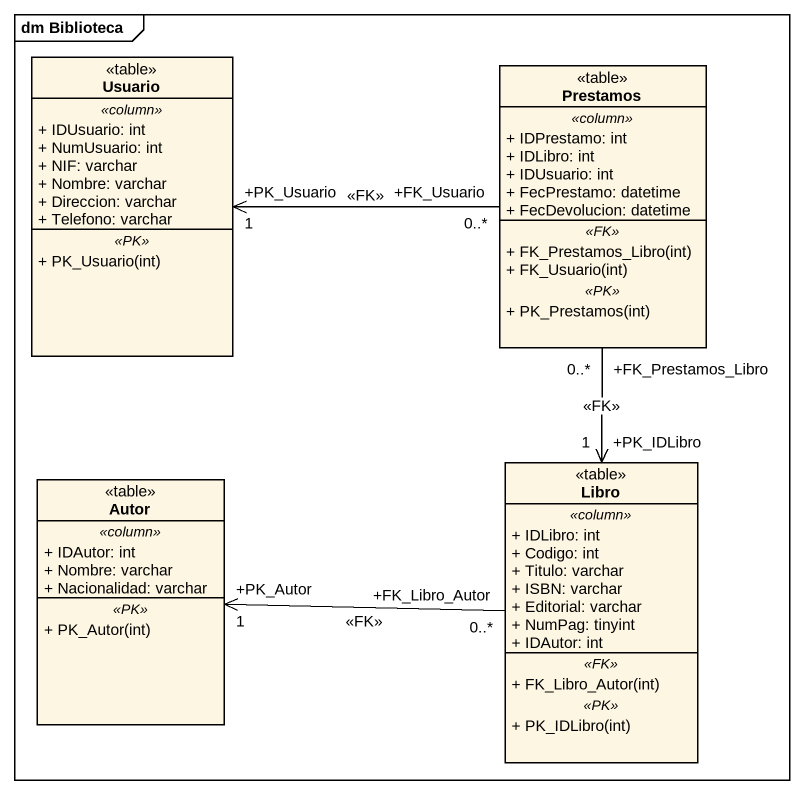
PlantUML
@startuml
mainframe dm Biblioteca
hide circle
hide empty members
skinparam classAttributeIconSize 0
class Usuario <<table>> {
  .. <<column>> ..
  + IDUsuario: int
  + NumUsuario: int
  + NIF: varchar
  + Nombre: varchar
  + Direccion: varchar
  + Telefono: varchar
  .. <<PK>> ..
  + PK_Usuario(int)
}
class Prestamos <<table>> {
  .. <<column>> ..
  + IDPrestamo: int
  + IDLibro: int
  + IDUsuario: int
  + FecPrestamo: datetime
  + FecDevolucion: datetime
  .. <<FK>> ..
  + FK_Prestamos_Libro(int)
  + FK_Usuario(int)
  .. <<PK>> ..
  + PK_Prestamos(int)
}
class Libro <<table>> {
  .. <<column>> ..
  + IDLibro: int
  + Codigo: int
  + Titulo: varchar
  + ISBN: varchar
  + Editorial: varchar
  + NumPag: tinyint
  + IDAutor: int
  .. <<FK>> ..
  + FK_Libro_Autor(int)
  .. <<PK>> ..
  + PK_IDLibro(int)
}
class Autor <<table>> {
  .. <<column>> ..
  + IDAutor: int
  + Nombre: varchar
  + Nacionalidad: varchar
  .. <<PK>> ..
  + PK_Autor(int)
}
Prestamos "+FK_Usuario\n0..*" -left-> "+PK_Usuario\n1" Usuario : <<FK>>
Prestamos "+FK_Prestamos_Libro\n0..*" --> "+PK_IDLibro\n1" Libro : <<FK>>
Libro "+FK_Libro_Autor\n0..*" -left-> "+PK_Autor\n1" Autor : <<FK>>
@enduml
